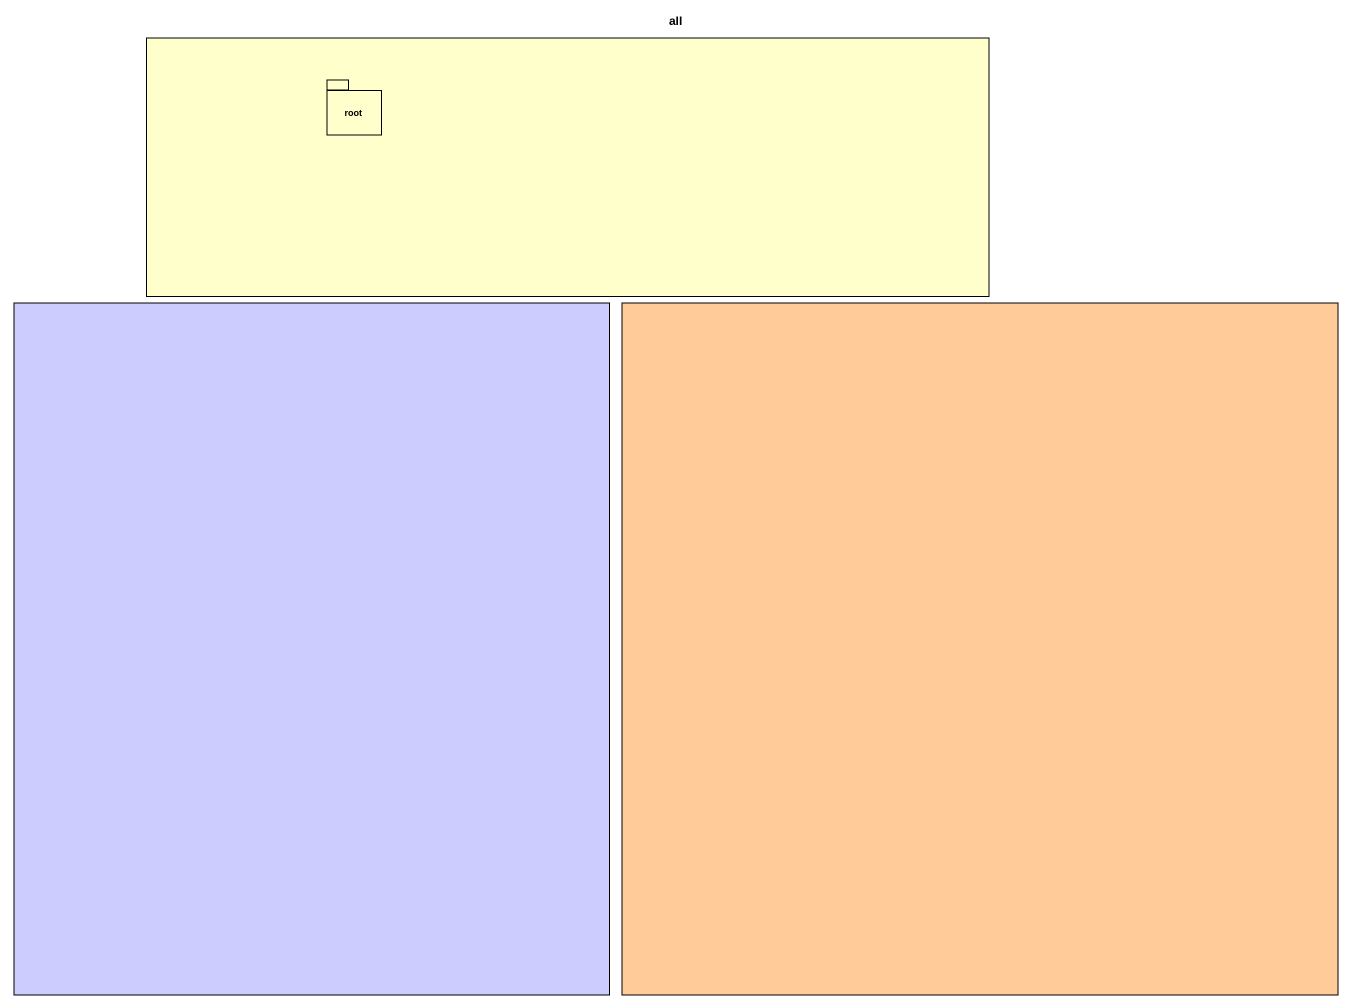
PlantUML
@startuml
title all
rectangle " " as rectangle1 #FFFFCC {
  package root #FFFFCC {
  }
}
rectangle " " as rectangle2 #CCCCFF
rectangle " " as rectangle3 #FFCC99
@enduml
